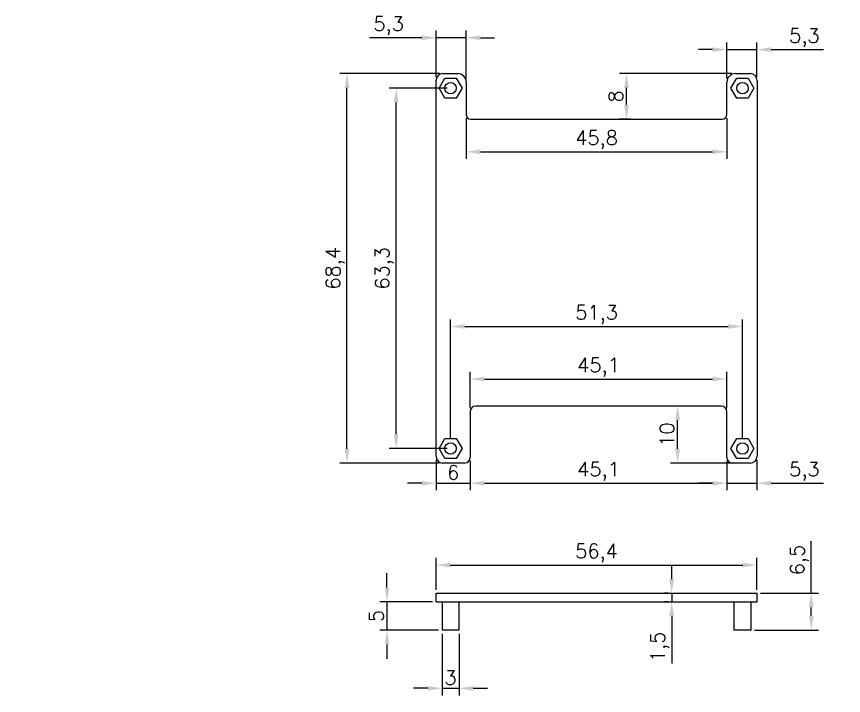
# Model space of a CAD drawing. Header units: millimetres. Extents: x 1426 to 4436, y -331 to 92.
# Drawn here: x 3521.9 to 3667.2, y -279.5 to -160.3 of the extents above; entities that cross this region are included whole.
import ezdxf

# ---------------------------------------------------------------- set-up
doc = ezdxf.new("R2010")
doc.units = ezdxf.units.MM
doc.styles.get("Standard").update_dxf_attribs({"font": 'txt', "bigfont": 'gbcbig.shx'})
doc.styles.add('国家标准', font='SimSun.ttf', dxfattribs={"width": 0.7, "height": 3.5})
doc.dimstyles.new('ISO-25', dxfattribs={"dimtxt": 2.5, "dimasz": 2.5, "dimexe": 1.25, "dimexo": 0.625, "dimtad": 1, "dimtxsty": 'Standard', "dimcen": 2.5, "dimadec": 0, "dimazin": 0, "dimtfac": 1, "dimtmove": 0, "dimatfit": 3, "dimfxl": 0, "dimarcsym": 0})
doc.dimstyles.get("Standard").update_dxf_attribs({"dimtxt": 0.18, "dimasz": 0.18, "dimexe": 0.18, "dimexo": 0.0625, "dimgap": 0.09, "dimtad": 0, "dimtih": 1, "dimtoh": 1, "dimdec": 4, "dimzin": 0, "dimdsep": 46, "dimtxsty": 'Standard', "dimcen": 0.09, "dimadec": 0, "dimazin": 0, "dimtfac": 1, "dimtdec": 4, "dimtofl": 0, "dimtmove": 0, "dimatfit": 0, "dimfxl": 0, "dimtolj": 1, "dimtzin": 0, "dimarcsym": 0})

# ---------------------------------------------------------------- blocks, each defined once
blk = doc.blocks.new('*D262')
at = {"color": 0, "lineweight": -2}
for p, q in [((2461.37, -188.13), (2461.37, -181.05)), ((4149.79, -185.76), (4131.83, -185.76)), ((4133.08, -237.06), (4133.08, -188.26)), ((2476.81, -190.63), (2460.12, -190.63)), ((2461.37, -194.63), (2461.37, -190.63)), ((2478.81, -194.63), (2460.12, -194.63)), ((2461.37, -197.13), (2461.37, -199.63)), ((4148.51, -239.56), (4131.83, -239.56))]:
    blk.add_line(p, q, dxfattribs=at)
at = {"color": 0}
for points in [[(4132.66, -188.26), (4133.5, -188.26), (4133.08, -185.76)], [(2460.95, -188.13), (2461.78, -188.13), (2461.37, -190.63)], [(2460.95, -197.13), (2461.78, -197.13), (2461.37, -194.63)], [(4132.66, -237.06), (4133.5, -237.06), (4133.08, -239.56)]]:
    blk.add_solid(points, dxfattribs=at)
at = {"layer": 'Defpoints', "color": 0}
for p in [(4133.08, -185.76), (4150.42, -185.76), (2461.37, -190.63), (2477.44, -190.63), (2479.44, -194.63), (4149.14, -239.56)]:
    blk.add_point(p, dxfattribs=at)
at = {"color": 0, "attachment_point": 5, "rotation": 90}
for s, insert, char_height in [('4', (2458.24, -183.34), 5), ('53,8', (4131, -212.66), 2.5)]:
    blk.add_mtext(s, dxfattribs=dict(at, insert=insert, char_height=char_height))
blk = doc.blocks.new('*D263')
at = {"color": 0, "lineweight": -2}
for p, q in [((4144.42, -196.04), (4144.42, -178.9)), ((4146.92, -180.15), (4173.92, -180.15)), ((4176.42, -200.83), (4176.42, -178.9)), ((2593.41, -264.13), (2593.41, -257.05)), ((2603.81, -266.63), (2592.16, -266.63)), ((2593.41, -270.63), (2593.41, -266.63)), ((2593.46, -270.63), (2592.16, -270.63)), ((2593.41, -273.13), (2593.41, -275.63))]:
    blk.add_line(p, q, dxfattribs=at)
at = {"color": 0}
for points in [[(4146.92, -179.74), (4146.92, -180.57), (4144.42, -180.15)], [(4173.92, -179.74), (4173.92, -180.57), (4176.42, -180.15)], [(2592.99, -264.13), (2593.83, -264.13), (2593.41, -266.63)], [(2592.99, -273.13), (2593.83, -273.13), (2593.41, -270.63)]]:
    blk.add_solid(points, dxfattribs=at)
at = {"layer": 'Defpoints', "color": 0}
for p in [(4176.42, -180.15), (4144.42, -196.66), (4176.42, -201.46), (2593.41, -266.63), (2604.44, -266.63), (2594.08, -270.63)]:
    blk.add_point(p, dxfattribs=at)
at = {"color": 0, "insert": (4160.42, -178.28), "char_height": 2.5, "attachment_point": 5}
blk.add_mtext('32', dxfattribs=at)
at = {"color": 0, "insert": (2590.28, -259.34), "char_height": 5, "attachment_point": 5, "rotation": 90}
blk.add_mtext('4', dxfattribs=at)
blk = doc.blocks.new('*D292')
at = {"color": 0, "lineweight": -2}
for p, q in [((2906.22, -206.14), (2892.33, -206.14)), ((2893.58, -238.64), (2893.58, -208.64)), ((2906.22, -241.14), (2892.33, -241.14))]:
    blk.add_line(p, q, dxfattribs=at)
at = {"color": 0, "linetype": 'Continuous', "lineweight": -2}
for p, q in [((4401.76, -213.46), (4401.92, -213.37)), ((4401.92, -213.37), (4402.1, -213.37)), ((4400.56, -214.1), (4400.74, -214.1)), ((4400.65, -214.19), (4400.65, -214.01))]:
    blk.add_line(p, q, dxfattribs=at)
at = {"color": 0}
for points in [[(2893.17, -208.64), (2894, -208.64), (2893.58, -206.14)], [(2893.17, -238.64), (2894, -238.64), (2893.58, -241.14)]]:
    blk.add_solid(points, dxfattribs=at)
at = {"color": 0, "linetype": 'Continuous'}
blk.add_solid([(4401.75, -213.44), (4401.78, -213.49), (4401.61, -213.55)], dxfattribs=at)
at = {"layer": 'Defpoints', "color": 0}
for p in [(2893.58, -206.14), (2906.85, -206.14), (2906.85, -241.14)]:
    blk.add_point(p, dxfattribs=at)
at = {"layer": 'Defpoints', "color": 0, "linetype": 'Continuous'}
for p in [(4401.61, -213.55), (4400.65, -214.1)]:
    blk.add_point(p, dxfattribs=at)
at = {"color": 0, "linetype": 'Continuous', "insert": (4419.58, -213.37), "char_height": 3.5, "attachment_point": 5, "style": '国家标准'}
blk.add_mtext('\\A1;M2螺丝柱 露出高度3mm', dxfattribs=at)
at = {"color": 0, "insert": (2891.71, -223.64), "char_height": 2.5, "attachment_point": 5, "rotation": 90}
blk.add_mtext('35', dxfattribs=at)
blk = doc.blocks.new('*D372')
at = {"color": 0, "lineweight": -2}
for p, q in [((3596.17, -170.31), (3578.69, -170.31)), ((3579.94, -236.21), (3579.94, -172.81)), ((3596.14, -238.71), (3578.69, -238.71))]:
    blk.add_line(p, q, dxfattribs=at)
at = {"color": 0}
for points in [[(3579.53, -172.81), (3580.36, -172.81), (3579.94, -170.31)], [(3579.53, -236.21), (3580.36, -236.21), (3579.94, -238.71)]]:
    blk.add_solid(points, dxfattribs=at)
at = {"layer": 'Defpoints', "color": 0}
for p in [(3579.94, -170.31), (3596.79, -170.31), (3596.77, -238.71)]:
    blk.add_point(p, dxfattribs=at)
at = {"color": 0, "insert": (3577.86, -204.51), "char_height": 2.5, "attachment_point": 5, "rotation": 90}
blk.add_mtext('68,4', dxfattribs=at)
blk = doc.blocks.new('*D373')
at = {"color": 0, "lineweight": -2}
for p, q in [((3595.59, -260.96), (3595.59, -255.39)), ((3651.99, -260.96), (3651.99, -255.39)), ((3598.09, -256.64), (3649.49, -256.64))]:
    blk.add_line(p, q, dxfattribs=at)
at = {"color": 0}
for points in [[(3598.09, -256.23), (3598.09, -257.06), (3595.59, -256.64)], [(3649.49, -256.23), (3649.49, -257.06), (3651.99, -256.64)]]:
    blk.add_solid(points, dxfattribs=at)
at = {"layer": 'Defpoints', "color": 0}
for p in [(3651.99, -256.64), (3595.59, -261.59), (3651.99, -261.59)]:
    blk.add_point(p, dxfattribs=at)
at = {"color": 0, "insert": (3623.79, -254.56), "char_height": 2.5, "attachment_point": 5}
blk.add_mtext('56,4', dxfattribs=at)
blk = doc.blocks.new('*D374')
at = {"color": 0, "lineweight": -2}
for p, q in [((3593.09, -164.01), (3583.92, -164.01)), ((3595.59, -170.88), (3595.59, -162.76)), ((3600.89, -164.01), (3595.59, -164.01)), ((3600.89, -171.18), (3600.89, -162.76)), ((3603.39, -164.01), (3605.89, -164.01))]:
    blk.add_line(p, q, dxfattribs=at)
at = {"color": 0}
for points in [[(3593.09, -163.59), (3593.09, -164.43), (3595.59, -164.01)], [(3603.39, -163.59), (3603.39, -164.43), (3600.89, -164.01)]]:
    blk.add_solid(points, dxfattribs=at)
at = {"layer": 'Defpoints', "color": 0}
for p in [(3600.89, -164.01), (3595.59, -171.51), (3600.89, -171.81)]:
    blk.add_point(p, dxfattribs=at)
at = {"color": 0, "insert": (3587.26, -161.93), "char_height": 2.5, "attachment_point": 5}
blk.add_mtext('5,3', dxfattribs=at)
blk = doc.blocks.new('*D375')
at = {"color": 0, "lineweight": -2}
for p, q in [((3646.69, -171.18), (3646.69, -164.84)), ((3651.99, -170.88), (3651.99, -164.84)), ((3644.19, -166.09), (3641.69, -166.09)), ((3646.69, -166.09), (3651.99, -166.09)), ((3654.49, -166.09), (3663.66, -166.09))]:
    blk.add_line(p, q, dxfattribs=at)
at = {"color": 0}
for points in [[(3644.19, -165.68), (3644.19, -166.51), (3646.69, -166.09)], [(3654.49, -165.68), (3654.49, -166.51), (3651.99, -166.09)]]:
    blk.add_solid(points, dxfattribs=at)
at = {"layer": 'Defpoints', "color": 0}
for p in [(3651.99, -166.09), (3646.69, -171.81), (3651.99, -171.51)]:
    blk.add_point(p, dxfattribs=at)
at = {"color": 0, "insert": (3660.32, -164.01), "char_height": 2.5, "attachment_point": 5}
blk.add_mtext('5,3', dxfattribs=at)
blk = doc.blocks.new('*D376')
at = {"color": 0, "lineweight": -2}
for p, q in [((3595.59, -238.13), (3595.59, -243.51)), ((3601.59, -238.33), (3601.59, -243.51)), ((3593.09, -242.26), (3590.59, -242.26)), ((3595.59, -242.26), (3601.59, -242.26)), ((3604.09, -242.26), (3606.59, -242.26))]:
    blk.add_line(p, q, dxfattribs=at)
at = {"color": 0}
for points in [[(3593.09, -241.84), (3593.09, -242.67), (3595.59, -242.26)], [(3604.09, -241.84), (3604.09, -242.67), (3601.59, -242.26)]]:
    blk.add_solid(points, dxfattribs=at)
at = {"layer": 'Defpoints', "color": 0}
for p in [(3595.59, -237.51), (3601.59, -237.71), (3601.59, -242.26)]:
    blk.add_point(p, dxfattribs=at)
at = {"color": 0, "insert": (3598.59, -240.38), "char_height": 2.5, "attachment_point": 5}
blk.add_mtext('6', dxfattribs=at)
blk = doc.blocks.new('*D377')
at = {"color": 0, "lineweight": -2}
for p, q in [((3601.59, -238.33), (3601.59, -243.51)), ((3646.69, -238.33), (3646.69, -243.51)), ((3604.09, -242.26), (3644.19, -242.26))]:
    blk.add_line(p, q, dxfattribs=at)
at = {"color": 0}
for points in [[(3604.09, -241.84), (3604.09, -242.67), (3601.59, -242.26)], [(3644.19, -241.84), (3644.19, -242.67), (3646.69, -242.26)]]:
    blk.add_solid(points, dxfattribs=at)
at = {"layer": 'Defpoints', "color": 0}
for p in [(3601.59, -237.71), (3646.69, -237.71), (3646.69, -242.26)]:
    blk.add_point(p, dxfattribs=at)
at = {"color": 0, "insert": (3624.14, -240.17), "char_height": 2.5, "attachment_point": 5}
blk.add_mtext('45,1', dxfattribs=at)
blk = doc.blocks.new('*D378')
at = {"color": 0, "lineweight": -2}
for p, q in [((3651.99, -238.13), (3651.99, -243.51)), ((3646.69, -238.33), (3646.69, -243.51)), ((3644.19, -242.26), (3641.69, -242.26)), ((3646.69, -242.26), (3651.99, -242.26)), ((3654.49, -242.26), (3663.66, -242.26))]:
    blk.add_line(p, q, dxfattribs=at)
at = {"color": 0}
for points in [[(3644.19, -241.84), (3644.19, -242.67), (3646.69, -242.26)], [(3654.49, -241.84), (3654.49, -242.67), (3651.99, -242.26)]]:
    blk.add_solid(points, dxfattribs=at)
at = {"layer": 'Defpoints', "color": 0}
for p in [(3646.69, -237.71), (3651.99, -237.51), (3651.99, -242.26)]:
    blk.add_point(p, dxfattribs=at)
at = {"color": 0, "insert": (3660.32, -240.17), "char_height": 2.5, "attachment_point": 5}
blk.add_mtext('5,3', dxfattribs=at)
blk = doc.blocks.new('*D379')
at = {"color": 0, "lineweight": -2}
for p, q in [((3638.68, -228.71), (3636.79, -228.71)), ((3638.04, -236.21), (3638.04, -231.21)), ((3650.17, -238.71), (3636.79, -238.71))]:
    blk.add_line(p, q, dxfattribs=at)
at = {"color": 0}
for points in [[(3637.62, -231.21), (3638.46, -231.21), (3638.04, -228.71)], [(3637.62, -236.21), (3638.46, -236.21), (3638.04, -238.71)]]:
    blk.add_solid(points, dxfattribs=at)
at = {"layer": 'Defpoints', "color": 0}
for p in [(3638.04, -228.71), (3639.31, -228.71), (3650.79, -238.71)]:
    blk.add_point(p, dxfattribs=at)
at = {"color": 0, "insert": (3636.17, -233.71), "char_height": 2.5, "attachment_point": 5, "rotation": 90}
blk.add_mtext('10', dxfattribs=at)
blk = doc.blocks.new('*D380')
at = {"color": 0, "lineweight": -2}
for p, q in [((3597.52, -172.86), (3587.34, -172.86)), ((3588.59, -233.66), (3588.59, -175.36)), ((3597.52, -236.16), (3587.34, -236.16))]:
    blk.add_line(p, q, dxfattribs=at)
at = {"color": 0}
for points in [[(3588.17, -175.36), (3589, -175.36), (3588.59, -172.86)], [(3588.17, -233.66), (3589, -233.66), (3588.59, -236.16)]]:
    blk.add_solid(points, dxfattribs=at)
at = {"layer": 'Defpoints', "color": 0}
for p in [(3588.59, -172.86), (3598.14, -172.86), (3598.14, -236.16)]:
    blk.add_point(p, dxfattribs=at)
at = {"color": 0, "insert": (3586.5, -204.51), "char_height": 2.5, "attachment_point": 5, "rotation": 90}
blk.add_mtext('63,3', dxfattribs=at)
blk = doc.blocks.new('*D381')
at = {"color": 0, "lineweight": -2}
for p, q in [((3598.14, -234.53), (3598.14, -213.48)), ((3649.44, -234.53), (3649.44, -213.48)), ((3600.64, -214.73), (3646.94, -214.73))]:
    blk.add_line(p, q, dxfattribs=at)
at = {"color": 0}
for points in [[(3600.64, -214.31), (3600.64, -215.14), (3598.14, -214.73)], [(3646.94, -214.31), (3646.94, -215.14), (3649.44, -214.73)]]:
    blk.add_solid(points, dxfattribs=at)
at = {"layer": 'Defpoints', "color": 0}
for p in [(3649.44, -214.73), (3598.14, -235.16), (3649.44, -235.16)]:
    blk.add_point(p, dxfattribs=at)
at = {"color": 0, "insert": (3623.8, -212.64), "char_height": 2.5, "attachment_point": 5}
blk.add_mtext('51,3', dxfattribs=at)
blk = doc.blocks.new('*D382')
at = {"color": 0, "lineweight": -2}
for p, q in [((3586.97, -260.59), (3586.97, -258.09)), ((3594.97, -263.09), (3585.72, -263.09)), ((3586.97, -263.09), (3586.97, -268.08)), ((3596.02, -268.08), (3585.72, -268.08)), ((3586.97, -270.58), (3586.97, -273.08))]:
    blk.add_line(p, q, dxfattribs=at)
at = {"color": 0}
for points in [[(3586.56, -260.59), (3587.39, -260.59), (3586.97, -263.09)], [(3586.56, -270.58), (3587.39, -270.58), (3586.97, -268.08)]]:
    blk.add_solid(points, dxfattribs=at)
at = {"layer": 'Defpoints', "color": 0}
for p in [(3595.59, -263.09), (3586.97, -268.08), (3596.64, -268.08)]:
    blk.add_point(p, dxfattribs=at)
at = {"color": 0, "insert": (3585.1, -265.58), "char_height": 2.5, "attachment_point": 5, "rotation": 90}
blk.add_mtext('5', dxfattribs=at)
blk = doc.blocks.new('*D366')
at = {"color": 0, "lineweight": -2}
for p, q in [((3637, -259.09), (3637, -256.59)), ((3636.38, -261.59), (3635.75, -261.59)), ((3637, -261.59), (3637, -263.09)), ((3636.38, -263.09), (3635.75, -263.09)), ((3637, -265.59), (3637, -273.92))]:
    blk.add_line(p, q, dxfattribs=at)
at = {"color": 0}
for points in [[(3636.58, -259.09), (3637.42, -259.09), (3637, -261.59)], [(3636.58, -265.59), (3637.42, -265.59), (3637, -263.09)]]:
    blk.add_solid(points, dxfattribs=at)
at = {"layer": 'Defpoints', "color": 0}
for p in [(3637, -261.59), (3637, -263.09), (3637, -263.09)]:
    blk.add_point(p, dxfattribs=at)
at = {"color": 0, "insert": (3634.92, -271), "char_height": 2.5, "attachment_point": 5, "rotation": 90}
blk.add_mtext('1,5', dxfattribs=at)
blk = doc.blocks.new('*D367')
at = {"color": 0, "lineweight": -2}
for p, q in [((3661.52, -261.59), (3661.52, -252.42)), ((3652.62, -261.59), (3662.77, -261.59)), ((3661.52, -265.58), (3661.52, -264.09)), ((3651.57, -268.08), (3662.77, -268.08))]:
    blk.add_line(p, q, dxfattribs=at)
at = {"color": 0}
for points in [[(3661.11, -264.09), (3661.94, -264.09), (3661.52, -261.59)], [(3661.11, -265.58), (3661.94, -265.58), (3661.52, -268.08)]]:
    blk.add_solid(points, dxfattribs=at)
at = {"layer": 'Defpoints', "color": 0}
for p in [(3651.99, -261.59), (3661.52, -261.59), (3650.94, -268.08)]:
    blk.add_point(p, dxfattribs=at)
at = {"color": 0, "insert": (3659.44, -255.75), "char_height": 2.5, "attachment_point": 5, "rotation": 90}
blk.add_mtext('6,5', dxfattribs=at)
blk = doc.blocks.new('*D368')
at = {"color": 0, "lineweight": -2}
for p, q in [((3596.64, -268.71), (3596.64, -279.54)), ((3599.64, -268.71), (3599.64, -279.54)), ((3594.14, -278.29), (3591.64, -278.29)), ((3596.64, -278.29), (3599.64, -278.29)), ((3602.14, -278.29), (3604.64, -278.29))]:
    blk.add_line(p, q, dxfattribs=at)
at = {"color": 0}
for points in [[(3594.14, -277.88), (3594.14, -278.71), (3596.64, -278.29)], [(3602.14, -277.88), (3602.14, -278.71), (3599.64, -278.29)]]:
    blk.add_solid(points, dxfattribs=at)
at = {"layer": 'Defpoints', "color": 0}
for p in [(3596.64, -268.08), (3599.64, -268.08), (3599.64, -278.29)]:
    blk.add_point(p, dxfattribs=at)
at = {"color": 0, "insert": (3598.14, -276.42), "char_height": 2.5, "attachment_point": 5}
blk.add_mtext('3', dxfattribs=at)
blk = doc.blocks.new('*D369')
at = {"color": 0, "lineweight": -2}
for p, q in [((3647.57, -170.31), (3627.81, -170.31)), ((3629.06, -175.81), (3629.06, -172.81)), ((3629.74, -178.31), (3627.81, -178.31))]:
    blk.add_line(p, q, dxfattribs=at)
at = {"color": 0}
for points in [[(3628.64, -172.81), (3629.48, -172.81), (3629.06, -170.31)], [(3628.64, -175.81), (3629.48, -175.81), (3629.06, -178.31)]]:
    blk.add_solid(points, dxfattribs=at)
at = {"layer": 'Defpoints', "color": 0}
for p in [(3629.06, -170.31), (3648.19, -170.31), (3630.36, -178.31)]:
    blk.add_point(p, dxfattribs=at)
at = {"color": 0, "insert": (3627.19, -174.31), "char_height": 2.5, "attachment_point": 5, "rotation": 90}
blk.add_mtext('8', dxfattribs=at)
blk = doc.blocks.new('*D370')
at = {"color": 0, "lineweight": -2}
for p, q in [((3600.89, -178.13), (3600.89, -185.29)), ((3646.69, -178.13), (3646.69, -185.29)), ((3603.39, -184.04), (3644.19, -184.04))]:
    blk.add_line(p, q, dxfattribs=at)
at = {"color": 0}
for points in [[(3603.39, -183.62), (3603.39, -184.45), (3600.89, -184.04)], [(3644.19, -183.62), (3644.19, -184.45), (3646.69, -184.04)]]:
    blk.add_solid(points, dxfattribs=at)
at = {"layer": 'Defpoints', "color": 0}
for p in [(3600.89, -177.51), (3646.69, -177.51), (3646.69, -184.04)]:
    blk.add_point(p, dxfattribs=at)
at = {"color": 0, "insert": (3623.79, -181.95), "char_height": 2.5, "attachment_point": 5}
blk.add_mtext('45,8', dxfattribs=at)
blk = doc.blocks.new('*D371')
at = {"color": 0, "lineweight": -2}
for p, q in [((3601.59, -229.08), (3601.59, -222.71)), ((3646.69, -229.08), (3646.69, -222.71)), ((3604.09, -223.96), (3644.19, -223.96))]:
    blk.add_line(p, q, dxfattribs=at)
at = {"color": 0}
for points in [[(3604.09, -223.54), (3604.09, -224.37), (3601.59, -223.96)], [(3644.19, -223.54), (3644.19, -224.37), (3646.69, -223.96)]]:
    blk.add_solid(points, dxfattribs=at)
at = {"layer": 'Defpoints', "color": 0}
for p in [(3646.69, -223.96), (3601.59, -229.71), (3646.69, -229.71)]:
    blk.add_point(p, dxfattribs=at)
at = {"color": 0, "insert": (3624.14, -221.87), "char_height": 2.5, "attachment_point": 5}
blk.add_mtext('45,1', dxfattribs=at)

msp = doc.modelspace()

# ---------------------------------------------------------------- linework, layer by layer
for p, q in [((3596.12078, -172.85982), (3597.13114, -171.10982)), ((3596.7915, -170.30982), (3599.3915, -170.30982)), ((3597.13114, -171.10982), (3599.15187, -171.10982)), ((3599.15187, -171.10982), (3600.16223, -172.85982)), ((3647.42078, -172.85982), (3648.43114, -171.10982)), ((3648.1915, -170.30982), (3650.7915, -170.30982)), ((3648.43114, -171.10982), (3650.45187, -171.10982)), ((3650.45187, -171.10982), (3651.46223, -172.85982)), ((3595.5915, -237.50982), (3595.5915, -171.50982)), ((3597.13114, -174.60982), (3596.12078, -172.85982)), ((3600.16223, -172.85982), (3599.15187, -174.60982)), ((3600.8915, -171.80982), (3600.8915, -177.50982)), ((3646.6915, -177.50982), (3646.6915, -171.80982)), ((3648.43114, -174.60982), (3647.42078, -172.85982)), ((3651.46223, -172.85982), (3650.45187, -174.60982)), ((3651.9915, -171.50982), (3651.9915, -237.50982)), ((3599.15187, -174.60982), (3597.13114, -174.60982)), ((3650.45187, -174.60982), (3648.43114, -174.60982)), ((3601.6915, -178.30982), (3645.8915, -178.30982)), ((3645.6915, -228.70982), (3602.5915, -228.70982)), ((3601.5915, -229.70982), (3601.5915, -237.70982)), ((3646.6915, -237.70982), (3646.6915, -229.70982)), ((3596.12078, -236.15982), (3597.13114, -234.40982)), ((3597.13114, -234.40982), (3599.15187, -234.40982)), ((3599.15187, -234.40982), (3600.16223, -236.15982)), ((3647.42078, -236.15982), (3648.43114, -234.40982)), ((3648.43114, -234.40982), (3650.45187, -234.40982)), ((3650.45187, -234.40982), (3651.46223, -236.15982)), ((3597.13114, -237.90982), (3596.12078, -236.15982)), ((3600.16223, -236.15982), (3599.15187, -237.90982)), ((3648.43114, -237.90982), (3647.42078, -236.15982)), ((3651.46223, -236.15982), (3650.45187, -237.90982)), ((3599.15187, -237.90982), (3597.13114, -237.90982)), ((3650.45187, -237.90982), (3648.43114, -237.90982)), ((3600.5915, -238.70982), (3596.7915, -238.70982)), ((3650.7915, -238.70982), (3647.6915, -238.70982)), ((3595.5915, -263.08585), (3595.5915, -261.58585)), ((3595.5915, -261.58585), (3651.9915, -261.58585)), ((3596.12078, -261.58085), (3596.12078, -261.58585)), ((3596.12078, -261.58085), (3600.16223, -261.58085)), ((3647.42078, -261.58085), (3651.46223, -261.58085)), ((3651.46223, -261.58085), (3651.46223, -261.58585)), ((3651.9915, -263.08585), (3651.9915, -261.58585)), ((3595.5915, -263.08585), (3651.9915, -263.08585)), ((3596.6415, -263.08585), (3596.6415, -268.08085)), ((3599.6415, -268.08085), (3599.6415, -263.08585)), ((3647.9415, -263.08585), (3647.9415, -268.08085)), ((3650.9415, -268.08085), (3650.9415, -263.08585)), ((3599.6415, -268.08085), (3596.6415, -268.08085)), ((3650.9415, -268.08085), (3647.9415, -268.08085))]:
    msp.add_line(p, q)
at = {"color": 2}
for centre in [(3598.1415, -172.85982), (3649.4415, -172.85982), (3598.1415, -236.15982), (3649.4415, -236.15982)]:
    msp.add_circle(centre, 1, dxfattribs=at)
for centre, radius, start, end in [((3596.7915, -171.50982), 1.2, 90, 180), ((3599.3915, -171.80982), 1.5, 0, 90), ((3648.1915, -171.80982), 1.5, 90, 180), ((3650.7915, -171.50982), 1.2, 0, 90), ((3601.6915, -177.50982), 0.8, 180, 270), ((3645.8915, -177.50982), 0.8, 270, 0), ((3602.5915, -229.70982), 1, 90, 180), ((3645.6915, -229.70982), 1, 0, 90), ((3596.7915, -237.50982), 1.2, 180, 270), ((3600.5915, -237.70982), 1, 270, 0), ((3647.6915, -237.70982), 1, 180, 270), ((3650.7915, -237.50982), 1.2, 270, 0)]:
    msp.add_arc(centre, radius, start, end)

# ---------------------------------------------------------------- dimensions: what is measured, and where the dimension line sits
at = {"color": 1}
for base, p1, p2, picture, middle in [((3600.8915, -164.00902), (3595.5915, -171.50982), (3600.8915, -171.80982), '*D374', (3587.25817, -164.00902)), ((3649.4415, -214.72531), (3598.1415, -235.15982), (3649.4415, -235.15982), '*D381', (3623.80224, -214.72531))]:
    dim = msp.add_linear_dim(base=base, p1=p1, p2=p2, dimstyle='ISO-25', dxfattribs=at)
    dim.commit()
    dim.dimension.update_dxf_attribs({"geometry": picture, "text_midpoint": middle, "dimtype": 160})
for base, p1, p2, picture, middle in [((3651.9915, -166.09235), (3646.6915, -171.80982), (3651.9915, -171.50982), '*D375', (3660.32484, -164.00902)), ((3646.6915, -184.03778), (3600.8915, -177.50982), (3646.6915, -177.50982), '*D370', (3623.7915, -181.95444)), ((3646.6915, -223.95797), (3601.5915, -229.70982), (3646.6915, -229.70982), '*D371', (3624.1415, -221.87464)), ((3601.5915, -242.25586), (3595.5915, -237.50982), (3601.5915, -237.70982), '*D376', (3598.5915, -240.38086)), ((3646.6915, -242.25586), (3601.5915, -237.70982), (3646.6915, -237.70982), '*D377', (3624.1415, -240.17253)), ((3651.9915, -242.25586), (3646.6915, -237.70982), (3651.9915, -237.50982), '*D378', (3660.32484, -240.17253)), ((3651.9915, -256.64499), (3595.5915, -261.58585), (3651.9915, -261.58585), '*D373', (3623.7915, -254.56166)), ((3599.6415, -278.29231), (3596.6415, -268.08085), (3599.6415, -268.08085), '*D368', (3598.1415, -276.41731))]:
    dim = msp.add_linear_dim(base=base, p1=p1, p2=p2, dimstyle='ISO-25', dxfattribs=at)
    dim.commit()
    dim.dimension.update_dxf_attribs({"geometry": picture, "text_midpoint": middle})
for base, p1, p2, picture, middle in [((3579.94371, -170.30982), (3596.76711, -238.70957), (3596.7915, -170.30982), '*D372', (3579.94371, -204.50969)), ((3588.58546, -172.85982), (3598.1415, -236.15982), (3598.1415, -172.85982), '*D380', (3588.58546, -204.50982))]:
    dim = msp.add_linear_dim(base=base, p1=p1, p2=p2, angle=90, dimstyle='ISO-25', dxfattribs=at)
    dim.commit()
    dim.dimension.update_dxf_attribs({"geometry": picture, "text_midpoint": middle, "dimtype": 160})
for base, p1, p2, picture, middle in [((3629.06143, -170.30982), (3630.36166, -178.30982), (3648.1915, -170.30982), '*D369', (3627.18643, -174.30982)), ((2893.58313, -206.14134), (2906.8486, -241.14141), (2906.8486, -206.14134), '*D292', (2891.70813, -223.64137)), ((3638.04092, -228.70982), (3650.7915, -238.70982), (3639.3068, -228.70982), '*D379', (3636.16592, -233.70982)), ((3661.5236234494, -261.5858468673), (3650.9415032746, -268.0808468673), (3651.9915032746, -261.5858468673), '*D367', (3659.440290116, -255.752513534)), ((3637.00106, -263.08585), (3637.00106, -261.58585), (3637.00106, -263.08585), '*D366', (3634.91773, -271.00251)), ((3586.9738975066, -268.0808468673), (3595.5915032746, -263.0858468673), (3596.6415032746, -268.0808468673), '*D382', (3585.0988975066, -265.5833468673))]:
    dim = msp.add_linear_dim(base=base, p1=p1, p2=p2, angle=90, dimstyle='ISO-25', dxfattribs=at)
    dim.commit()
    dim.dimension.update_dxf_attribs({"geometry": picture, "text_midpoint": middle})
for base, p1, p2, angle, picture, middle in [((2593.4091, -266.62874), (2594.08075, -270.62874), (2604.43786, -266.62874), 90, '*D263', (2590.2841, -259.33707)), ((2461.36794, -190.62874), (2479.43786, -194.62874), (2477.43786, -190.62874), 270, '*D262', (2458.24294, -183.33707))]:
    dim = msp.add_linear_dim(base=base, p1=p1, p2=p2, angle=angle, dimstyle='ISO-25', override={"dimtxt": 5}, dxfattribs=at)
    dim.commit()
    dim.dimension.update_dxf_attribs({"geometry": picture, "text_midpoint": middle})
for base, p1, p2, angle, picture, middle in [((4176.4164, -180.15193), (4144.4164, -196.66392), (4176.4164, -201.45772), 180, '*D263', (4160.4164, -178.27693)), ((4133.08023, -185.7551), (4149.1378, -239.5551), (4150.4164, -185.7551), 90, '*D262', (4130.99689, -212.6551))]:
    dim = msp.add_linear_dim(base=base, p1=p1, p2=p2, angle=angle, dimstyle='ISO-25')
    dim.commit()
    dim.dimension.update_dxf_attribs({"geometry": picture, "text_midpoint": middle})
at = {"linetype": 'Continuous'}
dim = msp.add_radius_dim(center=(4400.65224, -214.10042), mpoint=(4401.60599, -213.55237), text='M2螺丝柱 露出高度3mm', dimstyle='Standard', override={"dimtxsty": '国家标准'}, dxfattribs=at)
dim.commit()
dim.dimension.update_dxf_attribs({"geometry": '*D292', "text_midpoint": (4419.58313, -213.37301)})

doc.saveas('drawing.dxf')
